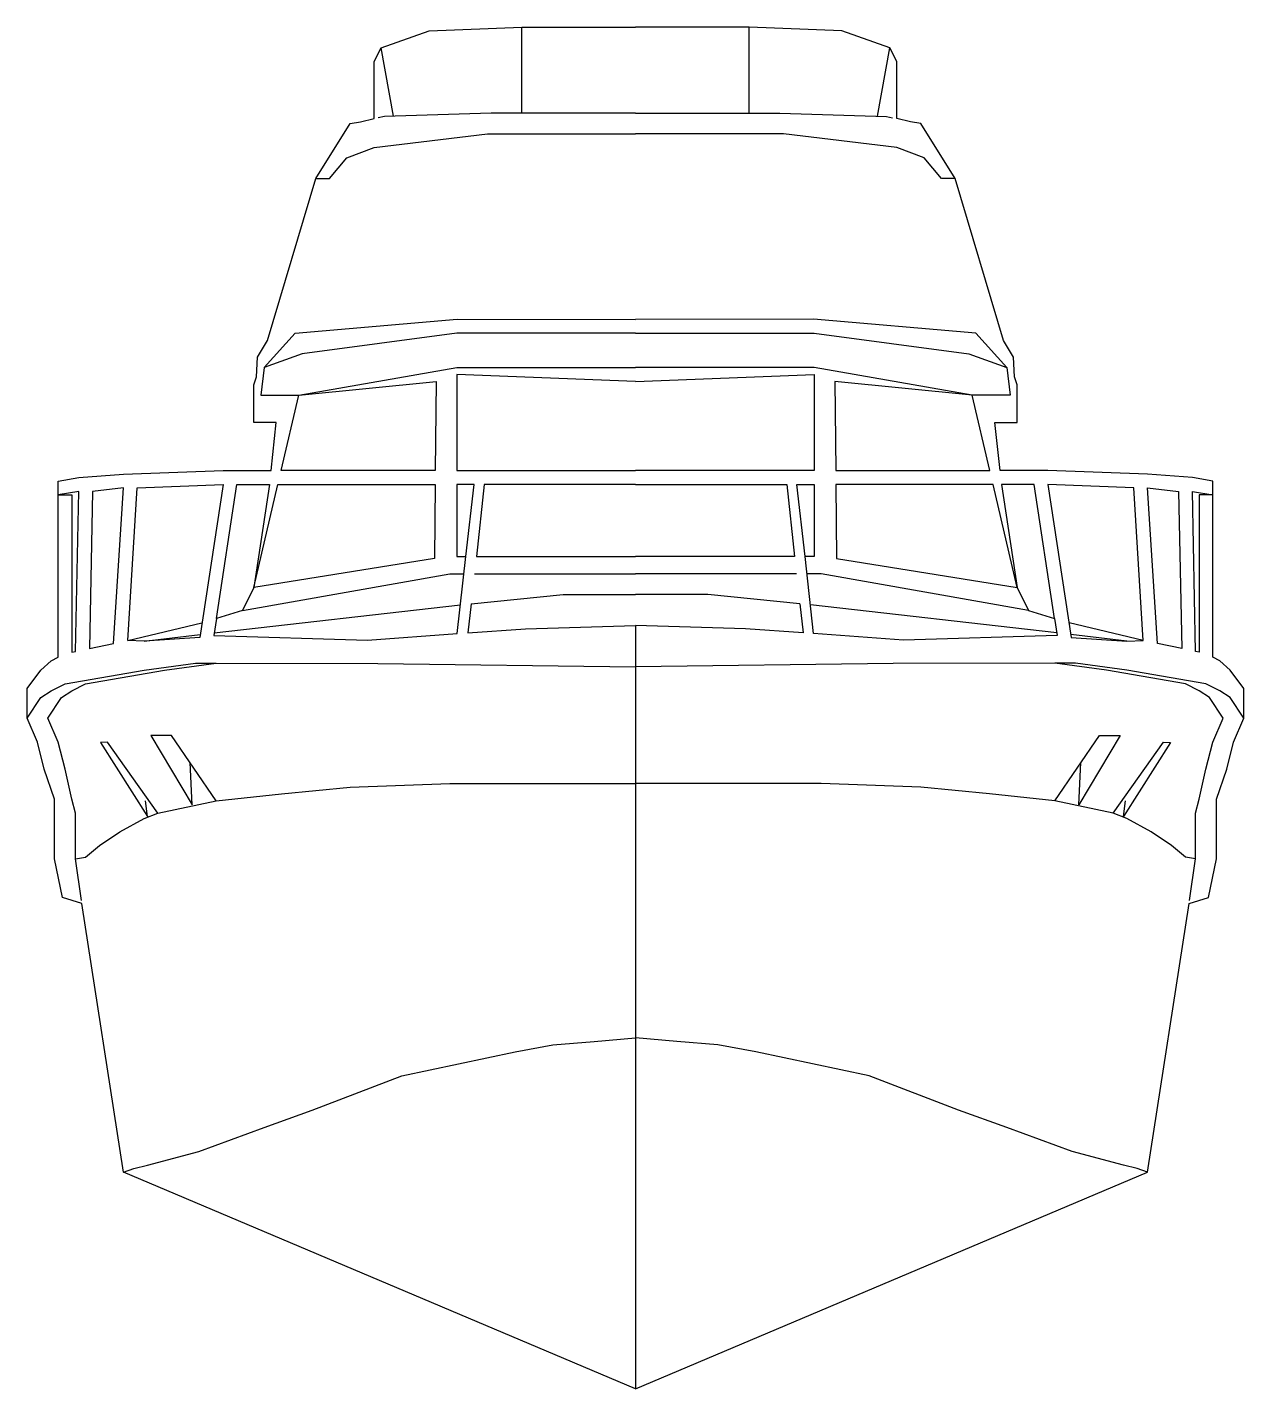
# Model space of a CAD drawing. Header units: millimetres. Extents: x -2157.05 to -2153.07, y 1641.48 to 1645.93.
import ezdxf

# ---------------------------------------------------------------- set-up
doc = ezdxf.new("R2010")
doc.units = ezdxf.units.MM
doc.header["$LTSCALE"] = 10
doc.layers.add('Embarcações', color=2, linetype='Continuous')

msp = doc.modelspace()

# ---------------------------------------------------------------- linework, layer by layer
at = {"layer": 'Embarcações'}
for p, q in [((-2155.4292, 1645.6484), (-2155.4292, 1645.9296)), ((-2154.6867, 1645.6484), (-2154.6867, 1645.9296)), ((-2155.8493, 1645.6389), (-2155.8899, 1645.8623)), ((-2154.2666, 1645.6389), (-2154.226, 1645.8623)), ((-2155.8785, 1645.6376), (-2155.8988, 1645.6338)), ((-2155.5301, 1645.6484), (-2155.8785, 1645.6376)), ((-2155.0583, 1645.6484), (-2155.5301, 1645.6484)), ((-2155.0576, 1645.6484), (-2154.5858, 1645.6484)), ((-2154.5858, 1645.6484), (-2154.2374, 1645.6376)), ((-2154.2374, 1645.6376), (-2154.2171, 1645.6338)), ((-2155.5955, 1644.0448), (-2155.294, 1644.0752)), ((-2155.294, 1644.0752), (-2155.0579, 1644.0752)), ((-2154.8219, 1644.0752), (-2155.0579, 1644.0752)), ((-2154.5204, 1644.0448), (-2154.8219, 1644.0752)), ((-2156.4351, 1643.9502), (-2155.6304, 1644.041)), ((-2155.5955, 1644.0448), (-2155.6062, 1643.9502)), ((-2154.5204, 1644.0448), (-2154.5096, 1643.9502)), ((-2153.6808, 1643.9502), (-2154.4855, 1644.041)), ((-2156.6648, 1643.9223), (-2156.4814, 1643.9445)), ((-2155.6062, 1643.9502), (-2155.4178, 1643.9629)), ((-2155.4178, 1643.9629), (-2155.0579, 1643.9743)), ((-2155.0579, 1643.9743), (-2155.0579, 1641.479)), ((-2154.6981, 1643.9629), (-2155.0579, 1643.9743)), ((-2154.5096, 1643.9502), (-2154.6981, 1643.9629)), ((-2153.4511, 1643.9223), (-2153.6345, 1643.9445))]:
    msp.add_line(p, q, dxfattribs=at)
for points in [[(-2155.0579, 1641.479), (-2156.7321, 1642.1873), (-2156.8679, 1643.0656), (-2156.932, 1643.0852), (-2156.9573, 1643.2115), (-2156.9573, 1643.4063), (-2156.991, 1643.5041), (-2157.0132, 1643.5923), (-2157.0468, 1643.671), (-2157.0468, 1643.7681), (-2157.0018, 1643.8284), (-2156.9681, 1643.8588), (-2156.9459, 1643.8709), (-2156.9459, 1644.4014), (-2156.9459, 1644.4458), (-2156.8786, 1644.4573), (-2156.7321, 1644.4687), (-2156.4065, 1644.4801), (-2156.2497, 1644.4807), (-2156.2326, 1644.6375), (-2156.3056, 1644.6375), (-2156.3056, 1644.727), (-2156.3056, 1644.7606), (-2156.2973, 1644.7866), (-2156.2942, 1644.8507), (-2156.2612, 1644.9053), (-2156.1031, 1645.4352), (-2155.9908, 1645.6148), (-2155.9572, 1645.6205), (-2155.9121, 1645.6307), (-2155.9121, 1645.8172), (-2155.8899, 1645.8623), (-2155.7325, 1645.9181), (-2155.4292, 1645.9296), (-2155.0583, 1645.9296)], [(-2155.0579, 1641.479), (-2153.3838, 1642.1873), (-2153.248, 1643.0656), (-2153.1839, 1643.0852), (-2153.1585, 1643.2115), (-2153.1585, 1643.4063), (-2153.1249, 1643.5041), (-2153.1027, 1643.5923), (-2153.0691, 1643.671), (-2153.0691, 1643.7681), (-2153.1141, 1643.8284), (-2153.1478, 1643.8588), (-2153.17, 1643.8709), (-2153.17, 1644.4014), (-2153.17, 1644.4458), (-2153.2372, 1644.4573), (-2153.3838, 1644.4687), (-2153.7094, 1644.4801), (-2153.8661, 1644.4807), (-2153.8833, 1644.6375), (-2153.8103, 1644.6375), (-2153.8103, 1644.727), (-2153.8103, 1644.7606), (-2153.8185, 1644.7866), (-2153.8217, 1644.8507), (-2153.8547, 1644.9053), (-2154.0127, 1645.4352), (-2154.1251, 1645.6148), (-2154.1587, 1645.6205), (-2154.2038, 1645.6307), (-2154.2038, 1645.8172), (-2154.226, 1645.8623), (-2154.3833, 1645.9181), (-2154.6867, 1645.9296), (-2155.0576, 1645.9296)], [(-2156.1031, 1645.4352), (-2156.0581, 1645.4352), (-2156.0022, 1645.5025), (-2155.9121, 1645.5361), (-2155.5415, 1645.5812), (-2155.0583, 1645.5812)], [(-2154.0127, 1645.4352), (-2154.0578, 1645.4352), (-2154.1136, 1645.5025), (-2154.2038, 1645.5361), (-2154.5744, 1645.5812), (-2155.0576, 1645.5812)], [(-2156.272, 1644.8171), (-2156.1704, 1644.9294), (-2155.6405, 1644.9751), (-2155.0583, 1644.9745)], [(-2153.8439, 1644.8171), (-2153.9455, 1644.9294), (-2154.4754, 1644.9751), (-2155.0576, 1644.9745)], [(-2155.0583, 1644.9294), (-2155.6424, 1644.9294), (-2156.1482, 1644.8622), (-2156.272, 1644.8171), (-2156.2834, 1644.727), (-2156.159, 1644.727), (-2155.6424, 1644.8171), (-2155.0583, 1644.8171)], [(-2155.0576, 1644.9294), (-2154.4735, 1644.9294), (-2153.9677, 1644.8622), (-2153.8439, 1644.8171), (-2153.8325, 1644.727), (-2153.9569, 1644.727), (-2154.4735, 1644.8171), (-2155.0576, 1644.8171)], [(-2155.0583, 1644.772), (-2155.6424, 1644.7946), (-2155.6424, 1644.4807), (-2155.0579, 1644.4801)], [(-2155.0576, 1644.772), (-2154.4735, 1644.7946), (-2154.4735, 1644.4807), (-2155.0579, 1644.4801)], [(-2155.0579, 1644.4351), (-2155.5523, 1644.4351), (-2155.5783, 1644.199), (-2155.0583, 1644.199)], [(-2155.0579, 1644.4351), (-2154.5636, 1644.4351), (-2154.5376, 1644.199), (-2155.0576, 1644.199)], [(-2156.4274, 1643.9972), (-2156.437, 1643.9413), (-2155.9343, 1643.9261), (-2155.6405, 1643.9477), (-2155.6132, 1644.199)], [(-2153.6884, 1643.9972), (-2153.6789, 1643.9413), (-2154.1815, 1643.9261), (-2154.4754, 1643.9477), (-2154.5027, 1644.199)], [(-2156.343, 1644.0232), (-2155.6646, 1644.1425), (-2155.6189, 1644.1425)], [(-2155.584, 1644.1425), (-2155.0583, 1644.1425)], [(-2154.5318, 1644.1425), (-2155.0576, 1644.1425)], [(-2153.7728, 1644.0232), (-2154.4513, 1644.1425), (-2154.4969, 1644.1425)], [(-2156.7181, 1643.9248), (-2156.4757, 1643.9832)], [(-2153.3978, 1643.9248), (-2153.6402, 1643.9832)], [(-2157.0468, 1643.671), (-2157.0018, 1643.7383), (-2156.9681, 1643.7605), (-2156.9231, 1643.7833), (-2156.6648, 1643.8284), (-2156.4966, 1643.8506), (-2156.4287, 1643.8506)], [(-2156.8691, 1643.0751), (-2156.8894, 1643.2115), (-2156.8894, 1643.3607), (-2156.9009, 1643.4063), (-2156.9231, 1643.5041), (-2156.9459, 1643.5923), (-2156.9796, 1643.671), (-2156.9345, 1643.7383), (-2156.9009, 1643.7605), (-2156.8558, 1643.7833), (-2156.5975, 1643.8284), (-2156.4287, 1643.8506), (-2155.9001, 1643.8493), (-2155.0579, 1643.8392)], [(-2153.2468, 1643.0751), (-2153.2264, 1643.2115), (-2153.2264, 1643.3607), (-2153.215, 1643.4063), (-2153.1928, 1643.5041), (-2153.17, 1643.5923), (-2153.1363, 1643.671), (-2153.1814, 1643.7383), (-2153.215, 1643.7605), (-2153.2601, 1643.7833), (-2153.5184, 1643.8284), (-2153.6872, 1643.8506), (-2154.2158, 1643.8493), (-2155.0579, 1643.8392)], [(-2153.0691, 1643.671), (-2153.1141, 1643.7383), (-2153.1478, 1643.7605), (-2153.1928, 1643.7833), (-2153.4511, 1643.8284), (-2153.6193, 1643.8506), (-2153.6872, 1643.8506)], [(-2156.6197, 1643.3607), (-2156.7847, 1643.5923), (-2156.8069, 1643.5917), (-2156.654, 1643.3492), (-2156.6603, 1643.4013)], [(-2156.4287, 1643.4013), (-2156.5753, 1643.6145), (-2156.6426, 1643.6145), (-2156.5074, 1643.3879), (-2156.5144, 1643.5257)], [(-2153.6872, 1643.4013), (-2153.5406, 1643.6145), (-2153.4733, 1643.6145), (-2153.6085, 1643.3879), (-2153.6015, 1643.5257)], [(-2153.4962, 1643.3607), (-2153.3312, 1643.5923), (-2153.3089, 1643.5917), (-2153.4619, 1643.3492), (-2153.4555, 1643.4013)], [(-2156.8894, 1643.2115), (-2156.8558, 1643.2166), (-2156.8107, 1643.2553), (-2156.7435, 1643.2997), (-2156.6648, 1643.3429), (-2156.6197, 1643.3607), (-2156.4287, 1643.4013), (-2156.2155, 1643.4235), (-2155.9908, 1643.4457), (-2155.6646, 1643.4571), (-2155.0579, 1643.4571)], [(-2153.2264, 1643.2115), (-2153.2601, 1643.2166), (-2153.3051, 1643.2553), (-2153.3724, 1643.2997), (-2153.4511, 1643.3429), (-2153.4962, 1643.3607), (-2153.6872, 1643.4013), (-2153.9004, 1643.4235), (-2154.1251, 1643.4457), (-2154.4513, 1643.4571), (-2155.0579, 1643.4571)], [(-2156.7321, 1642.1873), (-2156.6984, 1642.1987), (-2156.654, 1642.2101), (-2156.4852, 1642.2545), (-2156.272, 1642.3332), (-2156.1146, 1642.3897), (-2155.822, 1642.502), (-2155.4514, 1642.5807), (-2155.3277, 1642.6029), (-2155.1931, 1642.6144), (-2155.0579, 1642.6258)], [(-2153.3838, 1642.1873), (-2153.4175, 1642.1987), (-2153.4619, 1642.2101), (-2153.6307, 1642.2545), (-2153.8439, 1642.3332), (-2154.0013, 1642.3897), (-2154.2939, 1642.502), (-2154.6645, 1642.5807), (-2154.7882, 1642.6029), (-2154.9228, 1642.6144), (-2155.0579, 1642.6258)]]:
    msp.add_lwpolyline(points, dxfattribs=at)
for points in [[(-2156.159, 1644.727), (-2155.7097, 1644.772), (-2155.7129, 1644.4807), (-2156.2167, 1644.4807)], [(-2153.9569, 1644.727), (-2154.4062, 1644.772), (-2154.403, 1644.4807), (-2153.8991, 1644.4807)], [(-2156.6876, 1644.4236), (-2156.4065, 1644.4351), (-2156.4826, 1643.935), (-2156.6648, 1643.9223), (-2156.7181, 1643.9248)], [(-2156.3614, 1644.4351), (-2156.2548, 1644.4344), (-2156.3056, 1644.0981), (-2156.343, 1644.0232), (-2156.4274, 1643.9972)], [(-2156.2269, 1644.4344), (-2155.7129, 1644.4344), (-2155.7154, 1644.1933), (-2156.3056, 1644.0981)], [(-2155.6424, 1644.4344), (-2155.6424, 1644.199), (-2155.6132, 1644.199), (-2155.5859, 1644.4351)], [(-2154.4735, 1644.4344), (-2154.4735, 1644.199), (-2154.5027, 1644.199), (-2154.5299, 1644.4351)], [(-2153.889, 1644.4344), (-2154.403, 1644.4344), (-2154.4005, 1644.1933), (-2153.8103, 1644.0981)], [(-2153.7544, 1644.4351), (-2153.8611, 1644.4344), (-2153.8103, 1644.0981), (-2153.7728, 1644.0232), (-2153.6884, 1643.9972)], [(-2153.4283, 1644.4236), (-2153.7094, 1644.4351), (-2153.6332, 1643.935), (-2153.4511, 1643.9223), (-2153.3978, 1643.9248)], [(-2156.9459, 1644.4014), (-2156.9009, 1644.4014), (-2156.9009, 1643.8868), (-2156.8888, 1643.8893), (-2156.8786, 1644.4122)], [(-2156.8336, 1644.4122), (-2156.8437, 1643.8988), (-2156.7651, 1643.9153), (-2156.7321, 1644.4236)], [(-2153.2823, 1644.4122), (-2153.2721, 1643.8988), (-2153.3508, 1643.9153), (-2153.3838, 1644.4236)], [(-2153.17, 1644.4014), (-2153.215, 1644.4014), (-2153.215, 1643.8868), (-2153.2271, 1643.8893), (-2153.2372, 1644.4122)]]:
    msp.add_lwpolyline(points, close=True, dxfattribs=at)

doc.saveas('drawing.dxf')
